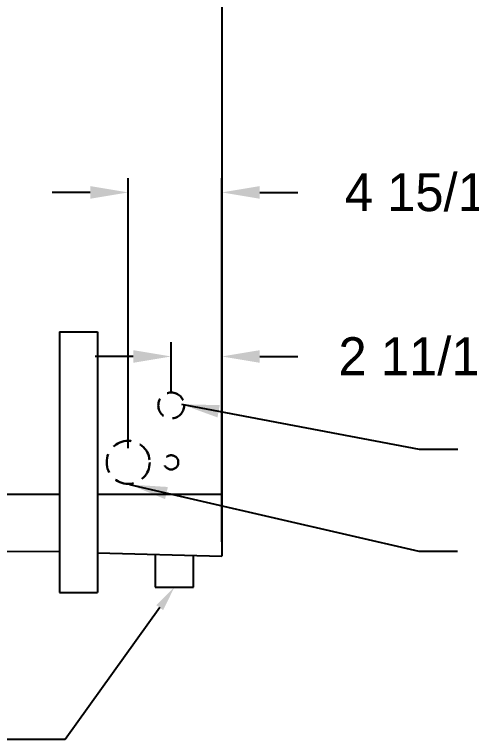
# Model space of a CAD drawing. Extents: x -24 to 296, y -58 to 147.
# Drawn here: x 159.12 to 183.21, y 9.67 to 47.88 of the extents above; entities that cross this region are included whole.
import ezdxf

# ---------------------------------------------------------------- set-up
doc = ezdxf.new("R2010")
doc.units = 0
doc.header["$MEASUREMENT"] = 0
doc.linetypes.add('DASHED', pattern=[0.75, 0.5, -0.25])
doc.layers.get('Defpoints').update_dxf_attribs({"linetype": 'CONTINUOUS'})
doc.layers.add('0 Unit', color=7, linetype='CONTINUOUS')
doc.layers.add('RH01NO', color=7, linetype='CONTINUOUS')
doc.dimstyles.get("Standard").update_dxf_attribs({"dimtxt": 2, "dimasz": 2, "dimexe": 0.75, "dimexo": 0.75, "dimgap": 0.75, "dimtad": 0, "dimtih": 1, "dimtoh": 1, "dimdec": 4, "dimzin": 0, "dimdsep": 46, "dimlunit": 5, "dimtxsty": 'STANDARD', "dimcen": 0.09, "dimadec": 0, "dimazin": 0, "dimtfac": 1, "dimtdec": 4, "dimtofl": 0, "dimtmove": 0, "dimatfit": 3, "dimfxl": 1, "dimfrac": 2, "dimtolj": 1, "dimtzin": 0, "dimarcsym": 0})

# ---------------------------------------------------------------- blocks, each defined once
blk = doc.blocks.new('*D28')
at = {"layer": 'Defpoints', "color": 0}
for p in [(170.051, 38.498), (165.113, 24.272), (170.051, 19.335)]:
    blk.add_point(p, dxfattribs=at)
at = {"layer": 'RH01NO', "color": 0, "lineweight": -2}
for p, q in [((165.113, 25.022), (165.113, 39.248)), ((170.051, 20.085), (170.051, 39.248)), ((163.113, 38.498), (161.113, 38.498)), ((172.051, 38.498), (174.051, 38.498))]:
    blk.add_line(p, q, dxfattribs=at)
at = {"layer": 'RH01NO', "color": 0}
for points in [[(163.113, 38.832), (163.113, 38.165), (165.113, 38.498)], [(172.051, 38.832), (172.051, 38.165), (170.051, 38.498)]]:
    blk.add_solid(points, dxfattribs=at)
at = {"layer": 'RH01NO', "color": 0, "insert": (181.468, 38.498), "char_height": 2, "attachment_point": 5}
blk.add_mtext('\\A1;4 15/16"', dxfattribs=at)
blk = doc.blocks.new('*D31')
at = {"layer": 'Defpoints', "color": 0, "linetype": 'Continuous'}
for p in [(170.051, 29.852), (167.381, 27.272), (170.051, 22.585)]:
    blk.add_point(p, dxfattribs=at)
at = {"layer": 'RH01NO', "color": 0, "linetype": 'Continuous', "lineweight": -2}
for p, q in [((167.381, 28.022), (167.381, 30.602)), ((170.051, 23.335), (170.051, 30.602)), ((165.381, 29.852), (163.381, 29.852)), ((172.051, 29.852), (174.051, 29.852))]:
    blk.add_line(p, q, dxfattribs=at)
at = {"layer": 'RH01NO', "color": 0, "linetype": 'Continuous'}
for points in [[(165.381, 30.185), (165.381, 29.519), (167.381, 29.852)], [(172.051, 30.185), (172.051, 29.519), (170.051, 29.852)]]:
    blk.add_solid(points, dxfattribs=at)
at = {"layer": 'RH01NO', "color": 0, "linetype": 'Continuous', "insert": (181.134, 29.852), "char_height": 2, "attachment_point": 5}
blk.add_mtext('\\A1;2 11/16"', dxfattribs=at)

msp = doc.modelspace()

# ---------------------------------------------------------------- linework, layer by layer
at = {"layer": '0 Unit'}
for p, q in [((170.05084, 53.58475), (170.05084, 22.58475)), ((161.48834, 31.15775), (163.48834, 31.15775)), ((161.48834, 31.15775), (161.48834, 17.40775)), ((163.48834, 31.15775), (163.48834, 17.40775)), ((161.48834, 22.58475), (42.42584, 22.58475)), ((170.05084, 22.58475), (163.48834, 22.58475)), ((161.48834, 17.40775), (163.48834, 17.40775))]:
    msp.add_line(p, q, dxfattribs=at)
at = {"layer": 'RH01NO'}
for p, q in [((170.05084, 53.58475), (170.05084, 19.33475)), ((42.42584, 20.35302), (161.48834, 19.56648)), ((163.48834, 19.51235), (170.05084, 19.33475)), ((166.54378, 19.42966), (166.54378, 17.69562)), ((168.5579, 17.69562), (168.5579, 19.37515)), ((166.54378, 17.69562), (168.5579, 17.69562)), ((166.777, 16.61639), (161.79391, 9.6667)), ((161.79391, 9.6667), (156.50385, 9.6667))]:
    msp.add_line(p, q, dxfattribs=at)
at = {"layer": 'RH01NO', "linetype": 'DASHED', "lineweight": 30, "ltscale": 2}
for centre, radius in [((167.38084, 27.27225), 0.68228), ((165.11334, 24.27225), 1.13446), ((167.38084, 24.27225), 0.375)]:
    msp.add_circle(centre, radius, dxfattribs=at)
at = {"layer": 'RH01NO'}
msp.add_solid([(166.59713, 16.74536), (167.55084, 17.69562), (166.95687, 16.48741)], dxfattribs=at)

# ---------------------------------------------------------------- dimensions: what is measured, and where the dimension line sits
dim = msp.add_linear_dim(base=(170.05084, 38.49828), p1=(165.11334, 24.27225), p2=(170.05084, 19.33475), dimstyle='Standard', override={"dimpost": '"'}, dxfattribs=at)
dim.commit()
dim.dimension.update_dxf_attribs({"geometry": '*D28', "text_midpoint": (181.4675, 38.49828), "dimtype": 160})
at = {"layer": 'RH01NO', "linetype": 'Continuous'}
dim = msp.add_linear_dim(base=(170.05084, 29.85196), p1=(167.38084, 27.27225), p2=(170.05084, 22.58475), dimstyle='Standard', override={"dimpost": '"'}, dxfattribs=at)
dim.commit()
dim.dimension.update_dxf_attribs({"geometry": '*D31', "text_midpoint": (181.13417, 29.85196)})

# ---------------------------------------------------------------- leaders
at = {"layer": 'RH01NO'}
for points in [[(167.91548, 27.33507), (180.45119, 24.96596), (182.484, 24.96596)], [(165.18155, 23.10334), (180.43632, 19.59562), (182.46914, 19.59562)]]:
    msp.add_leader(points, dimstyle='Standard', override={"dimgap": 0.09, "dimtad": 0}, dxfattribs=at)

doc.saveas('drawing.dxf')
